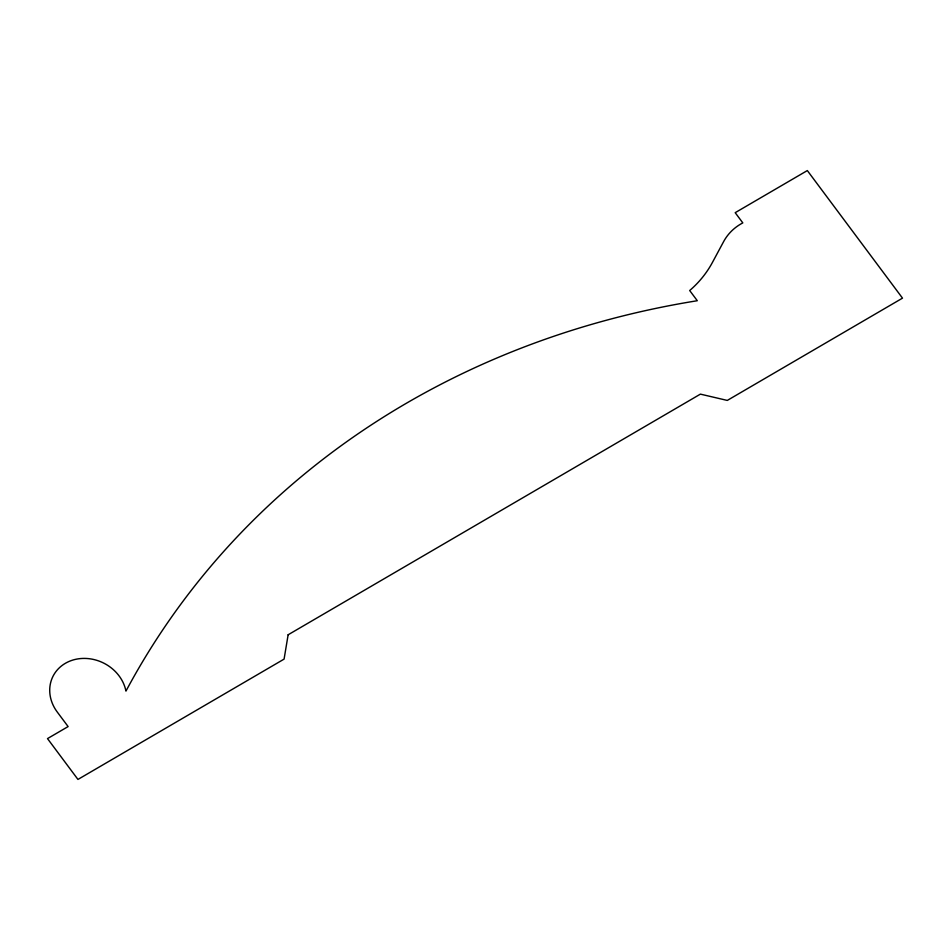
<?xml version="1.0" encoding="UTF-8"?>
<svg xmlns="http://www.w3.org/2000/svg" width="950" height="950" viewBox="0 0 950 950"><rect width="100%" height="100%" fill="white"/><g stroke="black" fill="none" stroke-linecap="round" stroke-linejoin="round"><path stroke-width="1.43" d="M288.135 634.778L284.086 659.11L77.948 779.428L47.5 738.601L68.115 726.572L57.238 712.001A39.342 34.544 26.4 0 1 72.841 660.06A39.342 34.544 26.4 0 1 125.958 691.101A917.296 805.374 26.4 0 1 697.3 300.723L689.688 290.522A125.78 110.426 26.4 0 0 712.559 262.2L723.591 241.668A56.727 49.804 26.4 0 1 742.805 222.894L735.193 212.681L807.334 170.572L902.5 298.146L727.284 400.425L700.399 394.131L288.135 634.778"/></g></svg>
